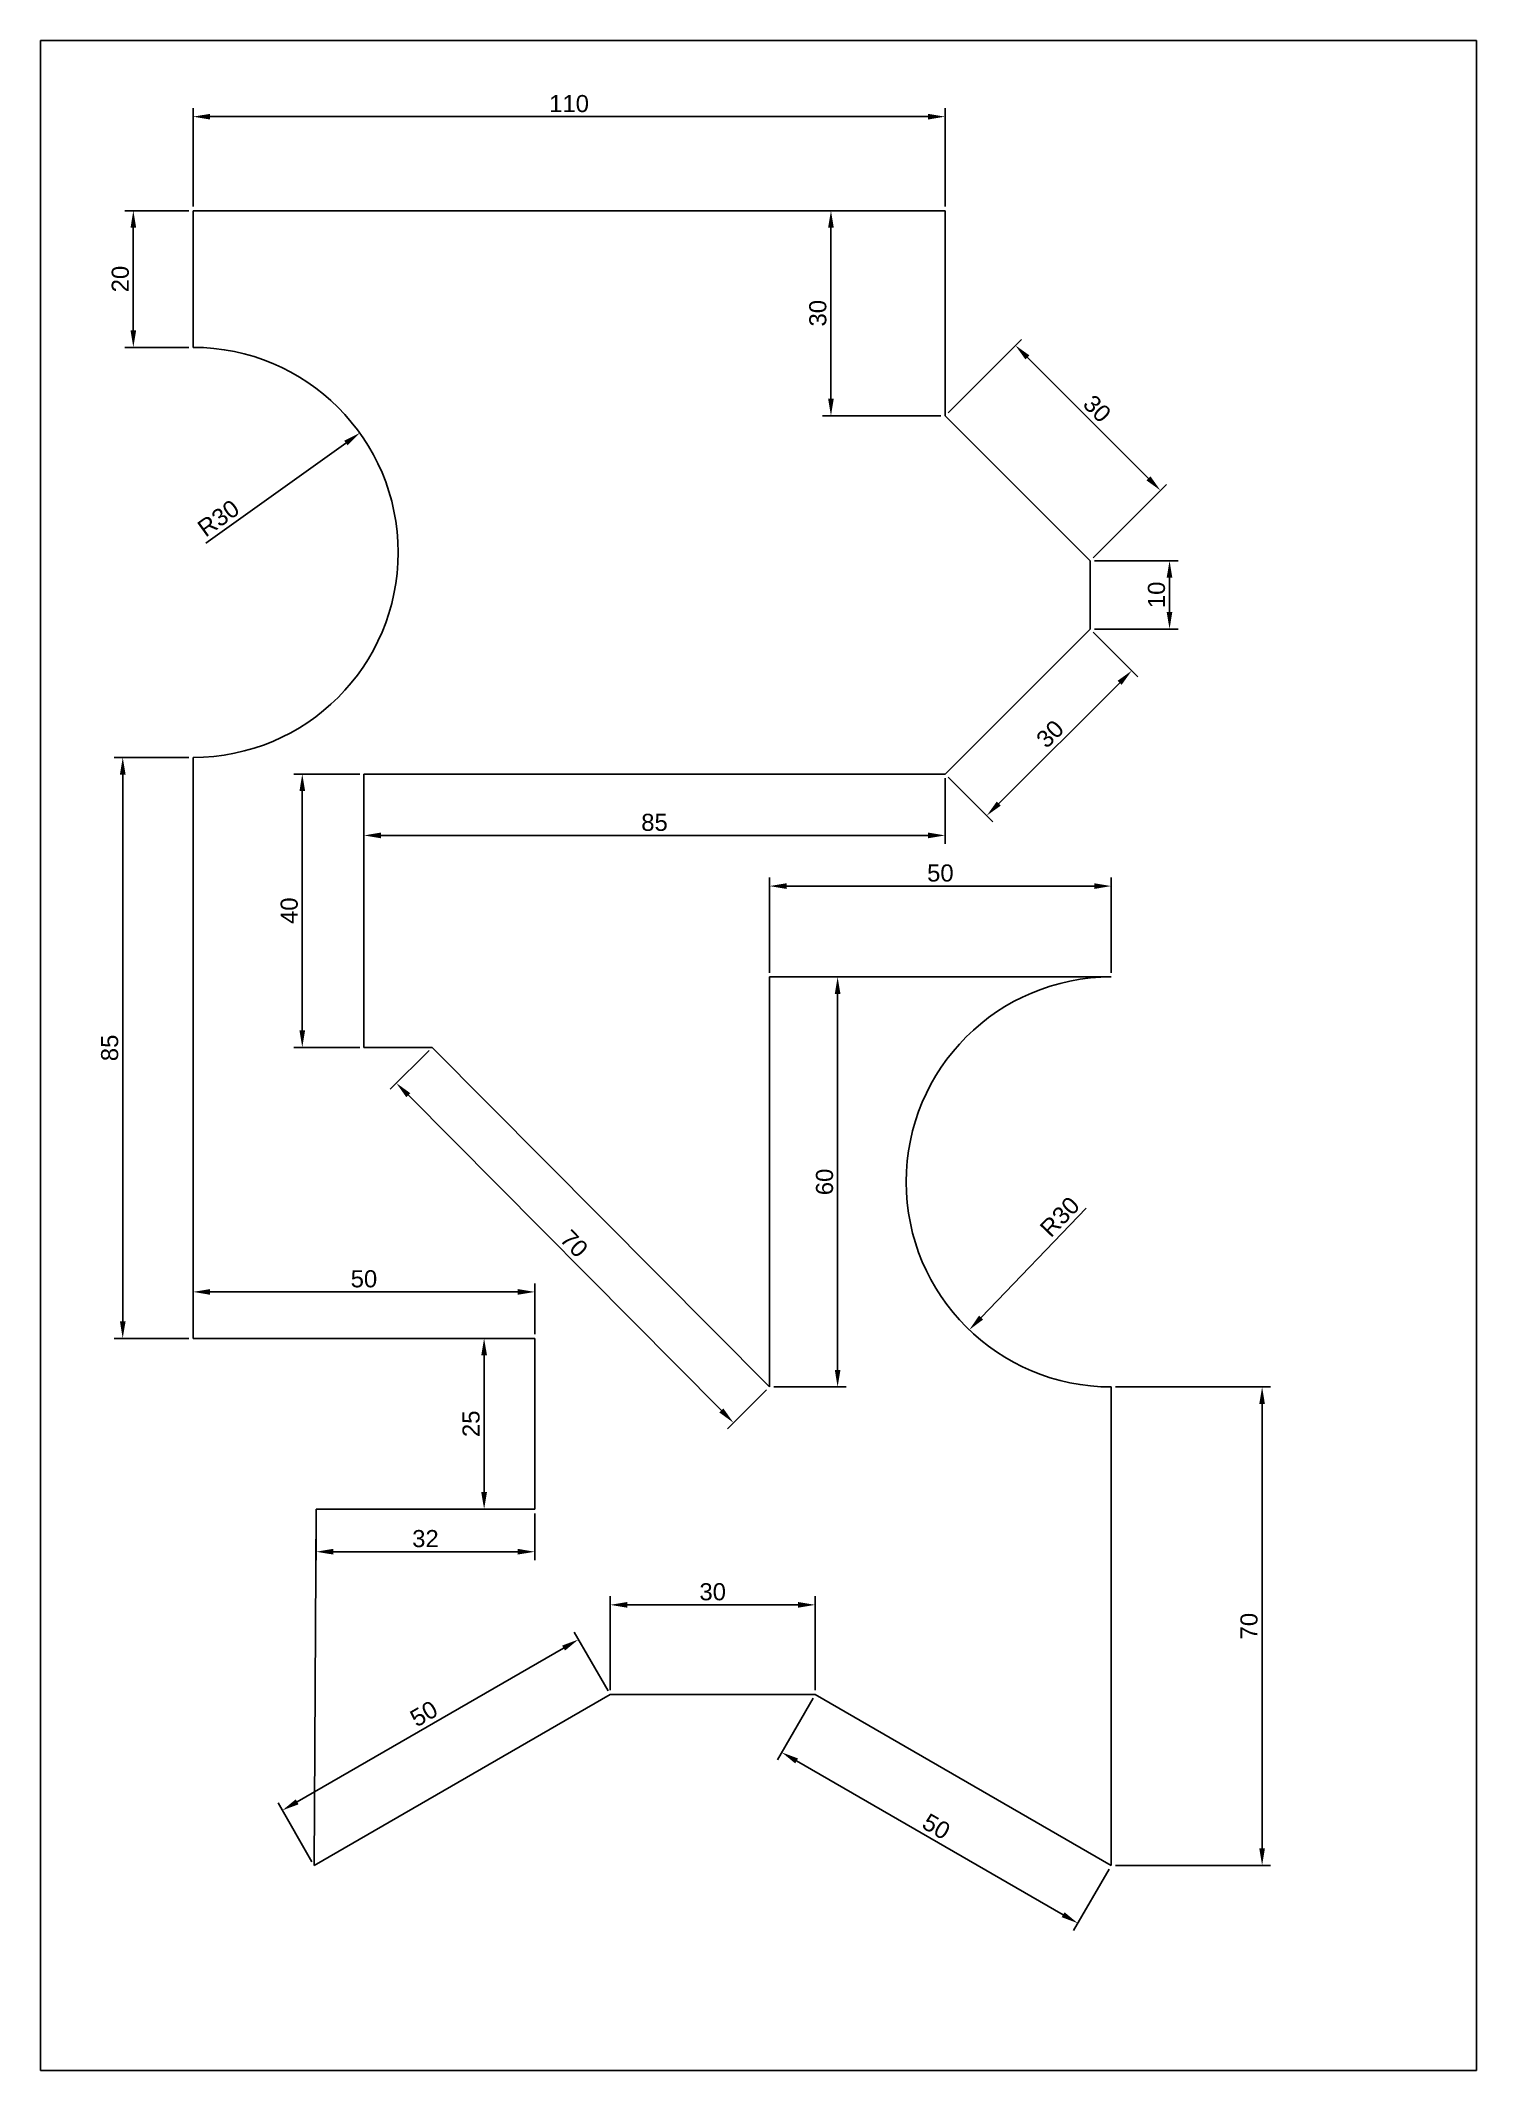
# Model space of a CAD drawing. Header units: millimetres. Extents: x 0 to 210, y 0 to 297.
import ezdxf

# ---------------------------------------------------------------- set-up
doc = ezdxf.new("R2010")
doc.units = ezdxf.units.MM
doc.styles.get("Standard").update_dxf_attribs({"font": 'arial.ttf'})
doc.dimstyles.new('ISO-25', dxfattribs={"dimtxt": 2.5, "dimasz": 2.5, "dimexe": 1.25, "dimexo": 0.625, "dimtad": 1, "dimtxsty": 'Standard', "dimcen": 2.5, "dimadec": 0, "dimazin": 0, "dimtfac": 1, "dimtmove": 0, "dimatfit": 3, "dimfxl": 1, "dimarcsym": 0})

# ---------------------------------------------------------------- blocks, each defined once
blk = doc.blocks.new('*D2')
at = {"color": 0, "lineweight": -2, "transparency": 16777216}
for p, q in [((83.3, 55.62), (83.3, 69.37)), ((113.3, 55.62), (113.3, 69.37)), ((85.8, 68.12), (110.8, 68.12))]:
    blk.add_line(p, q, dxfattribs=at)
at = {"color": 0, "transparency": 16777216}
for points in [[(85.8, 68.53), (85.8, 67.7), (83.3, 68.12)], [(110.8, 68.53), (110.8, 67.7), (113.3, 68.12)]]:
    blk.add_solid(points, dxfattribs=at)
at = {"layer": 'Defpoints', "color": 0, "transparency": 16777216}
for p in [(113.3, 68.12), (83.3, 55), (113.3, 55)]:
    blk.add_point(p, dxfattribs=at)
at = {"color": 0, "transparency": 16777216, "insert": (98.3, 70.02), "char_height": 2.5, "attachment_point": 5}
blk.add_mtext('30', dxfattribs=at)
blk = doc.blocks.new('*D3')
at = {"color": 0, "lineweight": -2, "transparency": 16777216}
for p, q in [((157.23, 100), (179.91, 100)), ((178.66, 32.5), (178.66, 97.5)), ((157.23, 30), (179.91, 30))]:
    blk.add_line(p, q, dxfattribs=at)
at = {"color": 0, "transparency": 16777216}
for points in [[(178.24, 97.5), (179.07, 97.5), (178.66, 100)], [(178.24, 32.5), (179.07, 32.5), (178.66, 30)]]:
    blk.add_solid(points, dxfattribs=at)
at = {"layer": 'Defpoints', "color": 0, "transparency": 16777216}
for p in [(156.6, 100), (178.66, 100), (156.6, 30)]:
    blk.add_point(p, dxfattribs=at)
at = {"color": 0, "transparency": 16777216, "insert": (176.75, 65), "char_height": 2.5, "attachment_point": 5, "rotation": 90}
blk.add_mtext('70', dxfattribs=at)
blk = doc.blocks.new('*D4')
at = {"color": 0, "lineweight": -2, "transparency": 16777216}
for p, q in [((106.6, 160.62), (106.6, 174.54)), ((154.1, 173.29), (109.1, 173.29)), ((156.6, 160.62), (156.6, 174.54))]:
    blk.add_line(p, q, dxfattribs=at)
at = {"color": 0, "transparency": 16777216}
for points in [[(109.1, 173.7), (109.1, 172.87), (106.6, 173.29)], [(154.1, 173.7), (154.1, 172.87), (156.6, 173.29)]]:
    blk.add_solid(points, dxfattribs=at)
at = {"layer": 'Defpoints', "color": 0, "transparency": 16777216}
for p in [(106.6, 173.29), (106.6, 160), (156.6, 160)]:
    blk.add_point(p, dxfattribs=at)
at = {"color": 0, "transparency": 16777216, "insert": (131.6, 175.19), "char_height": 2.5, "attachment_point": 5}
blk.add_mtext('50', dxfattribs=at)
blk = doc.blocks.new('*D5')
at = {"color": 0, "lineweight": -2, "transparency": 16777216}
for p, q in [((47.29, 189.06), (47.29, 179.45)), ((132.29, 189.06), (132.29, 179.45)), ((49.79, 180.7), (129.79, 180.7))]:
    blk.add_line(p, q, dxfattribs=at)
at = {"color": 0, "transparency": 16777216}
for points in [[(49.79, 181.12), (49.79, 180.28), (47.29, 180.7)], [(129.79, 181.12), (129.79, 180.28), (132.29, 180.7)]]:
    blk.add_solid(points, dxfattribs=at)
at = {"layer": 'Defpoints', "color": 0, "transparency": 16777216}
for p in [(47.29, 189.68), (132.29, 189.68), (132.29, 180.7)]:
    blk.add_point(p, dxfattribs=at)
at = {"color": 0, "transparency": 16777216, "insert": (89.79, 182.6), "char_height": 2.5, "attachment_point": 5}
blk.add_mtext('85', dxfattribs=at)
blk = doc.blocks.new('*D6')
at = {"color": 0, "lineweight": -2, "transparency": 16777216}
for p, q in [((22.29, 272.73), (22.29, 287.12)), ((24.79, 285.87), (129.79, 285.87)), ((132.29, 272.73), (132.29, 287.12))]:
    blk.add_line(p, q, dxfattribs=at)
at = {"color": 0, "transparency": 16777216}
for points in [[(24.79, 286.28), (24.79, 285.45), (22.29, 285.87)], [(129.79, 286.28), (129.79, 285.45), (132.29, 285.87)]]:
    blk.add_solid(points, dxfattribs=at)
at = {"layer": 'Defpoints', "color": 0, "transparency": 16777216}
for p in [(132.29, 285.87), (22.29, 272.11), (132.29, 272.11)]:
    blk.add_point(p, dxfattribs=at)
at = {"color": 0, "transparency": 16777216, "insert": (77.29, 287.77), "char_height": 2.5, "attachment_point": 5}
blk.add_mtext('110', dxfattribs=at)
blk = doc.blocks.new('*D7')
at = {"color": 0, "lineweight": -2, "transparency": 16777216}
for p, q in [((21.67, 272.11), (12.31, 272.11)), ((13.56, 269.61), (13.56, 254.61)), ((21.67, 252.11), (12.31, 252.11))]:
    blk.add_line(p, q, dxfattribs=at)
at = {"color": 0, "transparency": 16777216}
for points in [[(13.15, 269.61), (13.98, 269.61), (13.56, 272.11)], [(13.15, 254.61), (13.98, 254.61), (13.56, 252.11)]]:
    blk.add_solid(points, dxfattribs=at)
at = {"layer": 'Defpoints', "color": 0, "transparency": 16777216}
for p in [(22.29, 272.11), (13.56, 252.11), (22.29, 252.11)]:
    blk.add_point(p, dxfattribs=at)
at = {"color": 0, "transparency": 16777216, "insert": (11.66, 262.11), "char_height": 2.5, "attachment_point": 5, "rotation": 90}
blk.add_mtext('20', dxfattribs=at)
blk = doc.blocks.new('*D8')
at = {"color": 0, "lineweight": -2, "transparency": 16777216}
for p, q in [((21.67, 192.11), (10.76, 192.11)), ((12.01, 189.61), (12.01, 109.61)), ((21.67, 107.11), (10.76, 107.11))]:
    blk.add_line(p, q, dxfattribs=at)
at = {"color": 0, "transparency": 16777216}
for points in [[(11.6, 189.61), (12.43, 189.61), (12.01, 192.11)], [(11.6, 109.61), (12.43, 109.61), (12.01, 107.11)]]:
    blk.add_solid(points, dxfattribs=at)
at = {"layer": 'Defpoints', "color": 0, "transparency": 16777216}
for p in [(22.29, 192.11), (12.01, 107.11), (22.29, 107.11)]:
    blk.add_point(p, dxfattribs=at)
at = {"color": 0, "transparency": 16777216, "insert": (10.11, 149.61), "char_height": 2.5, "attachment_point": 5, "rotation": 90}
blk.add_mtext('85', dxfattribs=at)
blk = doc.blocks.new('*D9')
at = {"color": 0, "lineweight": -2, "transparency": 16777216}
for p, q in [((46.67, 189.68), (37.02, 189.68)), ((38.27, 187.18), (38.27, 152.18)), ((46.67, 149.68), (37.02, 149.68))]:
    blk.add_line(p, q, dxfattribs=at)
at = {"color": 0, "transparency": 16777216}
for points in [[(37.86, 187.18), (38.69, 187.18), (38.27, 189.68)], [(37.86, 152.18), (38.69, 152.18), (38.27, 149.68)]]:
    blk.add_solid(points, dxfattribs=at)
at = {"layer": 'Defpoints', "color": 0, "transparency": 16777216}
for p in [(47.29, 189.68), (38.27, 149.68), (47.29, 149.68)]:
    blk.add_point(p, dxfattribs=at)
at = {"color": 0, "transparency": 16777216, "insert": (36.37, 169.68), "char_height": 2.5, "attachment_point": 5, "rotation": 90}
blk.add_mtext('40', dxfattribs=at)
blk = doc.blocks.new('*D10')
at = {"color": 0, "lineweight": -2, "transparency": 16777216}
for p, q in [((56.85, 149.24), (51.14, 143.58)), ((53.79, 142.68), (99.58, 96.55)), ((106.16, 99.56), (100.45, 93.89))]:
    blk.add_line(p, q, dxfattribs=at)
at = {"color": 0, "transparency": 16777216}
for points in [[(54.08, 142.98), (53.49, 142.39), (52.03, 144.46)], [(99.87, 96.84), (99.28, 96.26), (101.34, 94.77)]]:
    blk.add_solid(points, dxfattribs=at)
at = {"layer": 'Defpoints', "color": 0, "transparency": 16777216}
for p in [(57.29, 149.68), (106.6, 100), (101.34, 94.77)]:
    blk.add_point(p, dxfattribs=at)
at = {"color": 0, "transparency": 16777216, "insert": (78.03, 120.96), "char_height": 2.5, "attachment_point": 5, "rotation": 314.7843}
blk.add_mtext('70', dxfattribs=at)
blk = doc.blocks.new('*D11')
at = {"color": 0, "lineweight": -2, "transparency": 16777216}
for p, q in [((107.23, 160), (117.82, 160)), ((116.57, 157.5), (116.57, 102.5)), ((107.23, 100), (117.82, 100))]:
    blk.add_line(p, q, dxfattribs=at)
at = {"color": 0, "transparency": 16777216}
for points in [[(116.16, 157.5), (116.99, 157.5), (116.57, 160)], [(116.16, 102.5), (116.99, 102.5), (116.57, 100)]]:
    blk.add_solid(points, dxfattribs=at)
at = {"layer": 'Defpoints', "color": 0, "transparency": 16777216}
for p in [(106.6, 160), (106.6, 100), (116.57, 100)]:
    blk.add_point(p, dxfattribs=at)
at = {"color": 0, "transparency": 16777216, "insert": (114.67, 130), "char_height": 2.5, "attachment_point": 5, "rotation": 90}
blk.add_mtext('60', dxfattribs=at)
blk = doc.blocks.new('*D12')
at = {"color": 0, "lineweight": -2, "transparency": 16777216}
blk.add_line((152.94, 126.18), (137.56, 110.16), dxfattribs=at)
at = {"color": 0, "transparency": 16777216}
blk.add_solid([(137.26, 110.45), (137.86, 109.87), (135.83, 108.36)], dxfattribs=at)
at = {"layer": 'Defpoints', "color": 0, "transparency": 16777216}
for p in [(156.6, 130), (135.83, 108.36)]:
    blk.add_point(p, dxfattribs=at)
at = {"color": 0, "transparency": 16777216, "insert": (149.07, 124.9), "char_height": 2.5, "attachment_point": 5, "rotation": 46.1662}
blk.add_mtext('R30', dxfattribs=at)
blk = doc.blocks.new('*D13')
at = {"color": 0, "lineweight": -2, "transparency": 16777216}
blk.add_line((24.18, 223.46), (44.65, 238.12), dxfattribs=at)
at = {"color": 0, "transparency": 16777216}
blk.add_solid([(44.41, 238.46), (44.89, 237.78), (46.68, 239.58)], dxfattribs=at)
at = {"layer": 'Defpoints', "color": 0, "transparency": 16777216}
for p in [(46.68, 239.58), (22.29, 222.11)]:
    blk.add_point(p, dxfattribs=at)
at = {"color": 0, "transparency": 16777216, "insert": (26.01, 227.11), "char_height": 2.5, "attachment_point": 5, "rotation": 35.6111}
blk.add_mtext('R30', dxfattribs=at)
blk = doc.blocks.new('*D14')
at = {"color": 0, "lineweight": -2, "transparency": 16777216}
for p, q in [((82.99, 55.54), (78.03, 64.13)), ((37.52, 39.3), (76.49, 61.8)), ((39.69, 30.54), (34.73, 39.13))]:
    blk.add_line(p, q, dxfattribs=at)
at = {"color": 0, "transparency": 16777216}
for points in [[(76.28, 62.16), (76.7, 61.43), (78.66, 63.05)], [(37.31, 39.66), (37.73, 38.93), (35.36, 38.05)]]:
    blk.add_solid(points, dxfattribs=at)
at = {"layer": 'Defpoints', "color": 0, "transparency": 16777216}
for p in [(78.66, 63.05), (83.3, 55), (40, 30)]:
    blk.add_point(p, dxfattribs=at)
at = {"color": 0, "transparency": 16777216, "insert": (56.06, 52.19), "char_height": 2.5, "attachment_point": 5, "rotation": 30}
blk.add_mtext('50', dxfattribs=at)
blk = doc.blocks.new('*D15')
at = {"color": 0, "lineweight": -2, "transparency": 16777216}
for p, q in [((40.29, 81.48), (40.29, 74.64)), ((72.29, 81.48), (72.29, 74.64)), ((42.79, 75.89), (69.79, 75.89))]:
    blk.add_line(p, q, dxfattribs=at)
at = {"color": 0, "transparency": 16777216}
for points in [[(42.79, 76.31), (42.79, 75.48), (40.29, 75.89)], [(69.79, 76.31), (69.79, 75.48), (72.29, 75.89)]]:
    blk.add_solid(points, dxfattribs=at)
at = {"layer": 'Defpoints', "color": 0, "transparency": 16777216}
for p in [(40.29, 82.11), (72.29, 82.11), (72.29, 75.89)]:
    blk.add_point(p, dxfattribs=at)
at = {"color": 0, "transparency": 16777216, "insert": (56.29, 77.8), "char_height": 2.5, "attachment_point": 5}
blk.add_mtext('32', dxfattribs=at)
blk = doc.blocks.new('*D16')
at = {"color": 0, "lineweight": -2, "transparency": 16777216}
for p, q in [((71.67, 107.11), (63.62, 107.11)), ((64.87, 104.61), (64.87, 84.61)), ((71.67, 82.11), (63.62, 82.11))]:
    blk.add_line(p, q, dxfattribs=at)
at = {"color": 0, "transparency": 16777216}
for points in [[(64.45, 104.61), (65.29, 104.61), (64.87, 107.11)], [(64.45, 84.61), (65.29, 84.61), (64.87, 82.11)]]:
    blk.add_solid(points, dxfattribs=at)
at = {"layer": 'Defpoints', "color": 0, "transparency": 16777216}
for p in [(72.29, 107.11), (64.87, 82.11), (72.29, 82.11)]:
    blk.add_point(p, dxfattribs=at)
at = {"color": 0, "transparency": 16777216, "insert": (62.97, 94.61), "char_height": 2.5, "attachment_point": 5, "rotation": 90}
blk.add_mtext('25', dxfattribs=at)
blk = doc.blocks.new('*D17')
at = {"color": 0, "lineweight": -2, "transparency": 16777216}
for p, q in [((22.29, 107.73), (22.29, 115.16)), ((24.79, 113.91), (69.79, 113.91)), ((72.29, 107.73), (72.29, 115.16))]:
    blk.add_line(p, q, dxfattribs=at)
at = {"color": 0, "transparency": 16777216}
for points in [[(24.79, 114.32), (24.79, 113.49), (22.29, 113.91)], [(69.79, 114.32), (69.79, 113.49), (72.29, 113.91)]]:
    blk.add_solid(points, dxfattribs=at)
at = {"layer": 'Defpoints', "color": 0, "transparency": 16777216}
for p in [(72.29, 113.91), (22.29, 107.11), (72.29, 107.11)]:
    blk.add_point(p, dxfattribs=at)
at = {"color": 0, "transparency": 16777216, "insert": (47.29, 115.81), "char_height": 2.5, "attachment_point": 5}
blk.add_mtext('50', dxfattribs=at)
blk = doc.blocks.new('*D18')
at = {"color": 0, "lineweight": -2, "transparency": 16777216}
for p, q in [((112.99, 54.46), (107.79, 45.45)), ((110.58, 45.28), (149.55, 22.78)), ((156.29, 29.46), (151.09, 20.45))]:
    blk.add_line(p, q, dxfattribs=at)
at = {"color": 0, "transparency": 16777216}
for points in [[(110.78, 45.64), (110.37, 44.92), (108.41, 46.53)], [(149.76, 23.14), (149.34, 22.42), (151.71, 21.53)]]:
    blk.add_solid(points, dxfattribs=at)
at = {"layer": 'Defpoints', "color": 0, "transparency": 16777216}
for p in [(113.3, 55), (156.6, 30), (151.71, 21.53)]:
    blk.add_point(p, dxfattribs=at)
at = {"color": 0, "transparency": 16777216, "insert": (131.01, 35.68), "char_height": 2.5, "attachment_point": 5, "rotation": 330}
blk.add_mtext('50', dxfattribs=at)
blk = doc.blocks.new('*D19')
at = {"color": 0, "lineweight": -2, "transparency": 16777216}
for p, q in [((131.67, 272.11), (114.35, 272.11)), ((115.6, 269.61), (115.6, 244.61)), ((131.67, 242.11), (114.35, 242.11))]:
    blk.add_line(p, q, dxfattribs=at)
at = {"color": 0, "transparency": 16777216}
for points in [[(115.18, 269.61), (116.01, 269.61), (115.6, 272.11)], [(115.18, 244.61), (116.01, 244.61), (115.6, 242.11)]]:
    blk.add_solid(points, dxfattribs=at)
at = {"layer": 'Defpoints', "color": 0, "transparency": 16777216}
for p in [(132.29, 272.11), (115.6, 242.11), (132.29, 242.11)]:
    blk.add_point(p, dxfattribs=at)
at = {"color": 0, "transparency": 16777216, "insert": (113.69, 257.11), "char_height": 2.5, "attachment_point": 5, "rotation": 90}
blk.add_mtext('30', dxfattribs=at)
blk = doc.blocks.new('*D20')
at = {"color": 0, "lineweight": -2, "transparency": 16777216}
for p, q in [((132.73, 242.55), (143.46, 253.28)), ((144.35, 250.63), (162.03, 232.95)), ((153.95, 221.34), (164.68, 232.07))]:
    blk.add_line(p, q, dxfattribs=at)
at = {"color": 0, "transparency": 16777216}
for points in [[(144.64, 250.93), (144.05, 250.34), (142.58, 252.4)], [(162.32, 233.25), (161.73, 232.66), (163.79, 231.19)]]:
    blk.add_solid(points, dxfattribs=at)
at = {"layer": 'Defpoints', "color": 0, "transparency": 16777216}
for p in [(132.29, 242.11), (163.79, 231.19), (153.5, 220.9)]:
    blk.add_point(p, dxfattribs=at)
at = {"color": 0, "transparency": 16777216, "insert": (154.53, 243.14), "char_height": 2.5, "attachment_point": 5, "rotation": 315}
blk.add_mtext('30', dxfattribs=at)
blk = doc.blocks.new('*D21')
at = {"color": 0, "lineweight": -2, "transparency": 16777216}
for p, q in [((154.13, 220.9), (166.37, 220.9)), ((165.12, 218.4), (165.12, 213.4)), ((154.13, 210.9), (166.37, 210.9))]:
    blk.add_line(p, q, dxfattribs=at)
at = {"color": 0, "transparency": 16777216}
for points in [[(164.7, 218.4), (165.53, 218.4), (165.12, 220.9)], [(164.7, 213.4), (165.53, 213.4), (165.12, 210.9)]]:
    blk.add_solid(points, dxfattribs=at)
at = {"layer": 'Defpoints', "color": 0, "transparency": 16777216}
for p in [(153.5, 220.9), (153.5, 210.9), (165.12, 210.9)]:
    blk.add_point(p, dxfattribs=at)
at = {"color": 0, "transparency": 16777216, "insert": (163.22, 215.9), "char_height": 2.5, "attachment_point": 5, "rotation": 90}
blk.add_mtext('10', dxfattribs=at)
blk = doc.blocks.new('*D22')
at = {"color": 0, "lineweight": -2, "transparency": 16777216}
for p, q in [((153.95, 210.45), (160.48, 203.92)), ((157.83, 203.04), (140.15, 185.36)), ((132.73, 189.24), (139.26, 182.71))]:
    blk.add_line(p, q, dxfattribs=at)
at = {"color": 0, "transparency": 16777216}
for points in [[(157.53, 203.33), (158.12, 202.75), (159.59, 204.81)], [(139.85, 185.66), (140.44, 185.07), (138.38, 183.59)]]:
    blk.add_solid(points, dxfattribs=at)
at = {"layer": 'Defpoints', "color": 0, "transparency": 16777216}
for p in [(153.5, 210.9), (132.29, 189.68), (138.38, 183.59)]:
    blk.add_point(p, dxfattribs=at)
at = {"color": 0, "transparency": 16777216, "insert": (147.64, 195.55), "char_height": 2.5, "attachment_point": 5, "rotation": 45}
blk.add_mtext('30', dxfattribs=at)

msp = doc.modelspace()

# ---------------------------------------------------------------- linework, layer by layer
for p, q in [((132.292, 272.11), (22.292, 272.11)), ((22.292, 272.11), (22.292, 252.11)), ((132.292, 242.11), (132.292, 272.11)), ((153.505, 220.897), (132.292, 242.11)), ((153.505, 210.897), (153.505, 220.897)), ((132.292, 189.683), (153.505, 210.897)), ((22.292, 192.11), (22.292, 107.11)), ((47.292, 149.683), (47.292, 189.683)), ((47.292, 189.683), (132.292, 189.683)), ((156.603, 160), (106.603, 160)), ((106.603, 160), (106.603, 100)), ((57.292, 149.683), (47.292, 149.683)), ((106.603, 100), (57.292, 149.683)), ((22.292, 107.11), (72.292, 107.11)), ((72.292, 107.11), (72.292, 82.11)), ((156.603, 30), (156.603, 100)), ((40.292, 82.11), (40, 30)), ((72.292, 82.11), (40.292, 82.11)), ((40, 30), (83.301, 55)), ((83.301, 55), (113.301, 55)), ((113.301, 55), (156.603, 30))]:
    msp.add_line(p, q)
msp.add_lwpolyline([(0, 0), (210, 0), (210, 297), (0, 297)], close=True)
for centre, start, end in [((22.292, 222.11), 270, 90), ((156.603, 130), 90, 270)]:
    msp.add_arc(centre, 30, start, end)

# ---------------------------------------------------------------- dimensions: what is measured, and where the dimension line sits
for base, p1, p2, picture, middle in [((132.292, 285.867), (22.292, 272.11), (132.292, 272.11), '*D6', (77.292, 287.768)), ((132.292, 180.701), (47.292, 189.683), (132.292, 189.683), '*D5', (89.792, 182.602)), ((106.603, 173.286), (156.603, 160), (106.603, 160), '*D4', (131.603, 175.187)), ((72.292, 113.906), (22.292, 107.11), (72.292, 107.11), '*D17', (47.292, 115.808)), ((72.292, 75.894), (40.292, 82.11), (72.292, 82.11), '*D15', (56.292, 77.797)), ((113.301, 68.117), (83.301, 55), (113.301, 55), '*D2', (98.301, 70.019))]:
    dim = msp.add_linear_dim(base=base, p1=p1, p2=p2, dimstyle='ISO-25')
    dim.commit()
    dim.dimension.update_dxf_attribs({"geometry": picture, "text_midpoint": middle})
for base, p1, p2, picture, middle in [((13.563, 252.11), (22.292, 272.11), (22.292, 252.11), '*D7', (11.662, 262.11)), ((115.595, 242.11), (132.292, 272.11), (132.292, 242.11), '*D19', (113.693, 257.11)), ((165.118, 210.897), (153.505, 220.897), (153.505, 210.897), '*D21', (163.217, 215.897)), ((12.014, 107.11), (22.292, 192.11), (22.292, 107.11), '*D8', (10.113, 149.61)), ((38.272, 149.683), (47.292, 189.683), (47.292, 149.683), '*D9', (36.371, 169.683)), ((116.575, 100), (106.603, 160), (106.603, 100), '*D11', (114.673, 130)), ((64.869, 82.11), (72.292, 107.11), (72.292, 82.11), '*D16', (62.968, 94.61)), ((178.656, 100), (156.603, 30), (156.603, 100), '*D3', (176.754, 65))]:
    dim = msp.add_linear_dim(base=base, p1=p1, p2=p2, angle=90, dimstyle='ISO-25')
    dim.commit()
    dim.dimension.update_dxf_attribs({"geometry": picture, "text_midpoint": middle})
for p1, p2, distance, picture, middle in [((132.292, 242.11), (153.505, 220.897), 14.551, '*D20', (154.533, 243.138)), ((153.505, 210.897), (132.292, 189.683), 8.611, '*D22', (147.642, 195.547)), ((57.292, 149.683), (106.603, 100), -7.419, '*D10', (78.031, 120.955)), ((40, 30), (83.301, 55), 9.29, '*D14', (56.055, 52.192)), ((113.301, 55), (156.603, 30), -9.781, '*D18', (131.012, 35.676))]:
    dim = msp.add_aligned_dim(p1=p1, p2=p2, distance=distance, dimstyle='ISO-25')
    dim.commit()
    dim.dimension.update_dxf_attribs({"geometry": picture, "text_midpoint": middle})
for center, mpoint, picture, middle in [((22.292, 222.11), (46.681, 239.578), '*D13', (27.114, 225.564)), ((156.603, 130), (135.825, 108.359), '*D12', (150.44, 123.582))]:
    dim = msp.add_radius_dim(center=center, mpoint=mpoint, dimstyle='ISO-25')
    dim.commit()
    dim.dimension.update_dxf_attribs({"geometry": picture, "text_midpoint": middle, "dimtype": 164})

doc.saveas('drawing.dxf')
